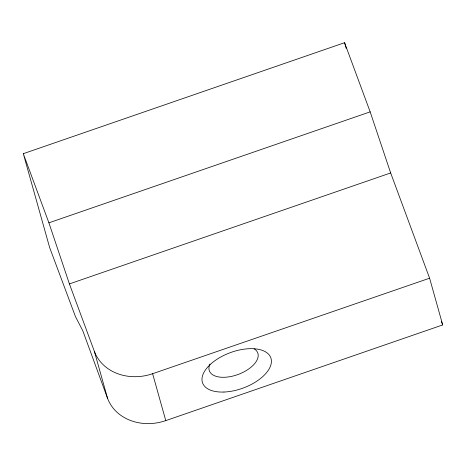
<?xml version="1.0" encoding="UTF-8"?>
<svg xmlns="http://www.w3.org/2000/svg" width="466" height="466" viewBox="0 0 466 466"><rect width="100%" height="100%" fill="white"/><g stroke="black" fill="none" stroke-linecap="round" stroke-linejoin="round"><path stroke-width="0.7" d="M23.3 153.681L344.584 42.703L370.161 111.857L390.665 172.95L429.605 278.202L442.7 324.936L165.78 420.617A46.915 40.093 -15.7 0 1 107.541 398.29L82.785 330.755L75.445 316.571L49.629 247.504L23.3 153.681L48.907 222.824L69.411 283.916L94.377 351.381L107.541 398.29M48.907 222.824L370.161 111.857M69.411 283.916L390.665 172.95M94.377 351.381A46.915 40.093 -15.7 0 0 152.615 373.709L429.605 278.202M441.436 321.523L442.7 324.936M344.584 42.703L346.156 48.301M152.615 373.709L165.78 420.617M254.127 348.813A25.805 13.368 -20.3 0 1 237.188 374.798A25.805 13.368 -20.3 0 1 209.95 364.068M223.948 392.04A36.36 18.832 -20.3 0 0 271.043 358.5A36.36 18.832 -20.3 0 0 215.111 360.556A36.36 18.832 -20.3 0 0 223.948 392.04"/></g></svg>
